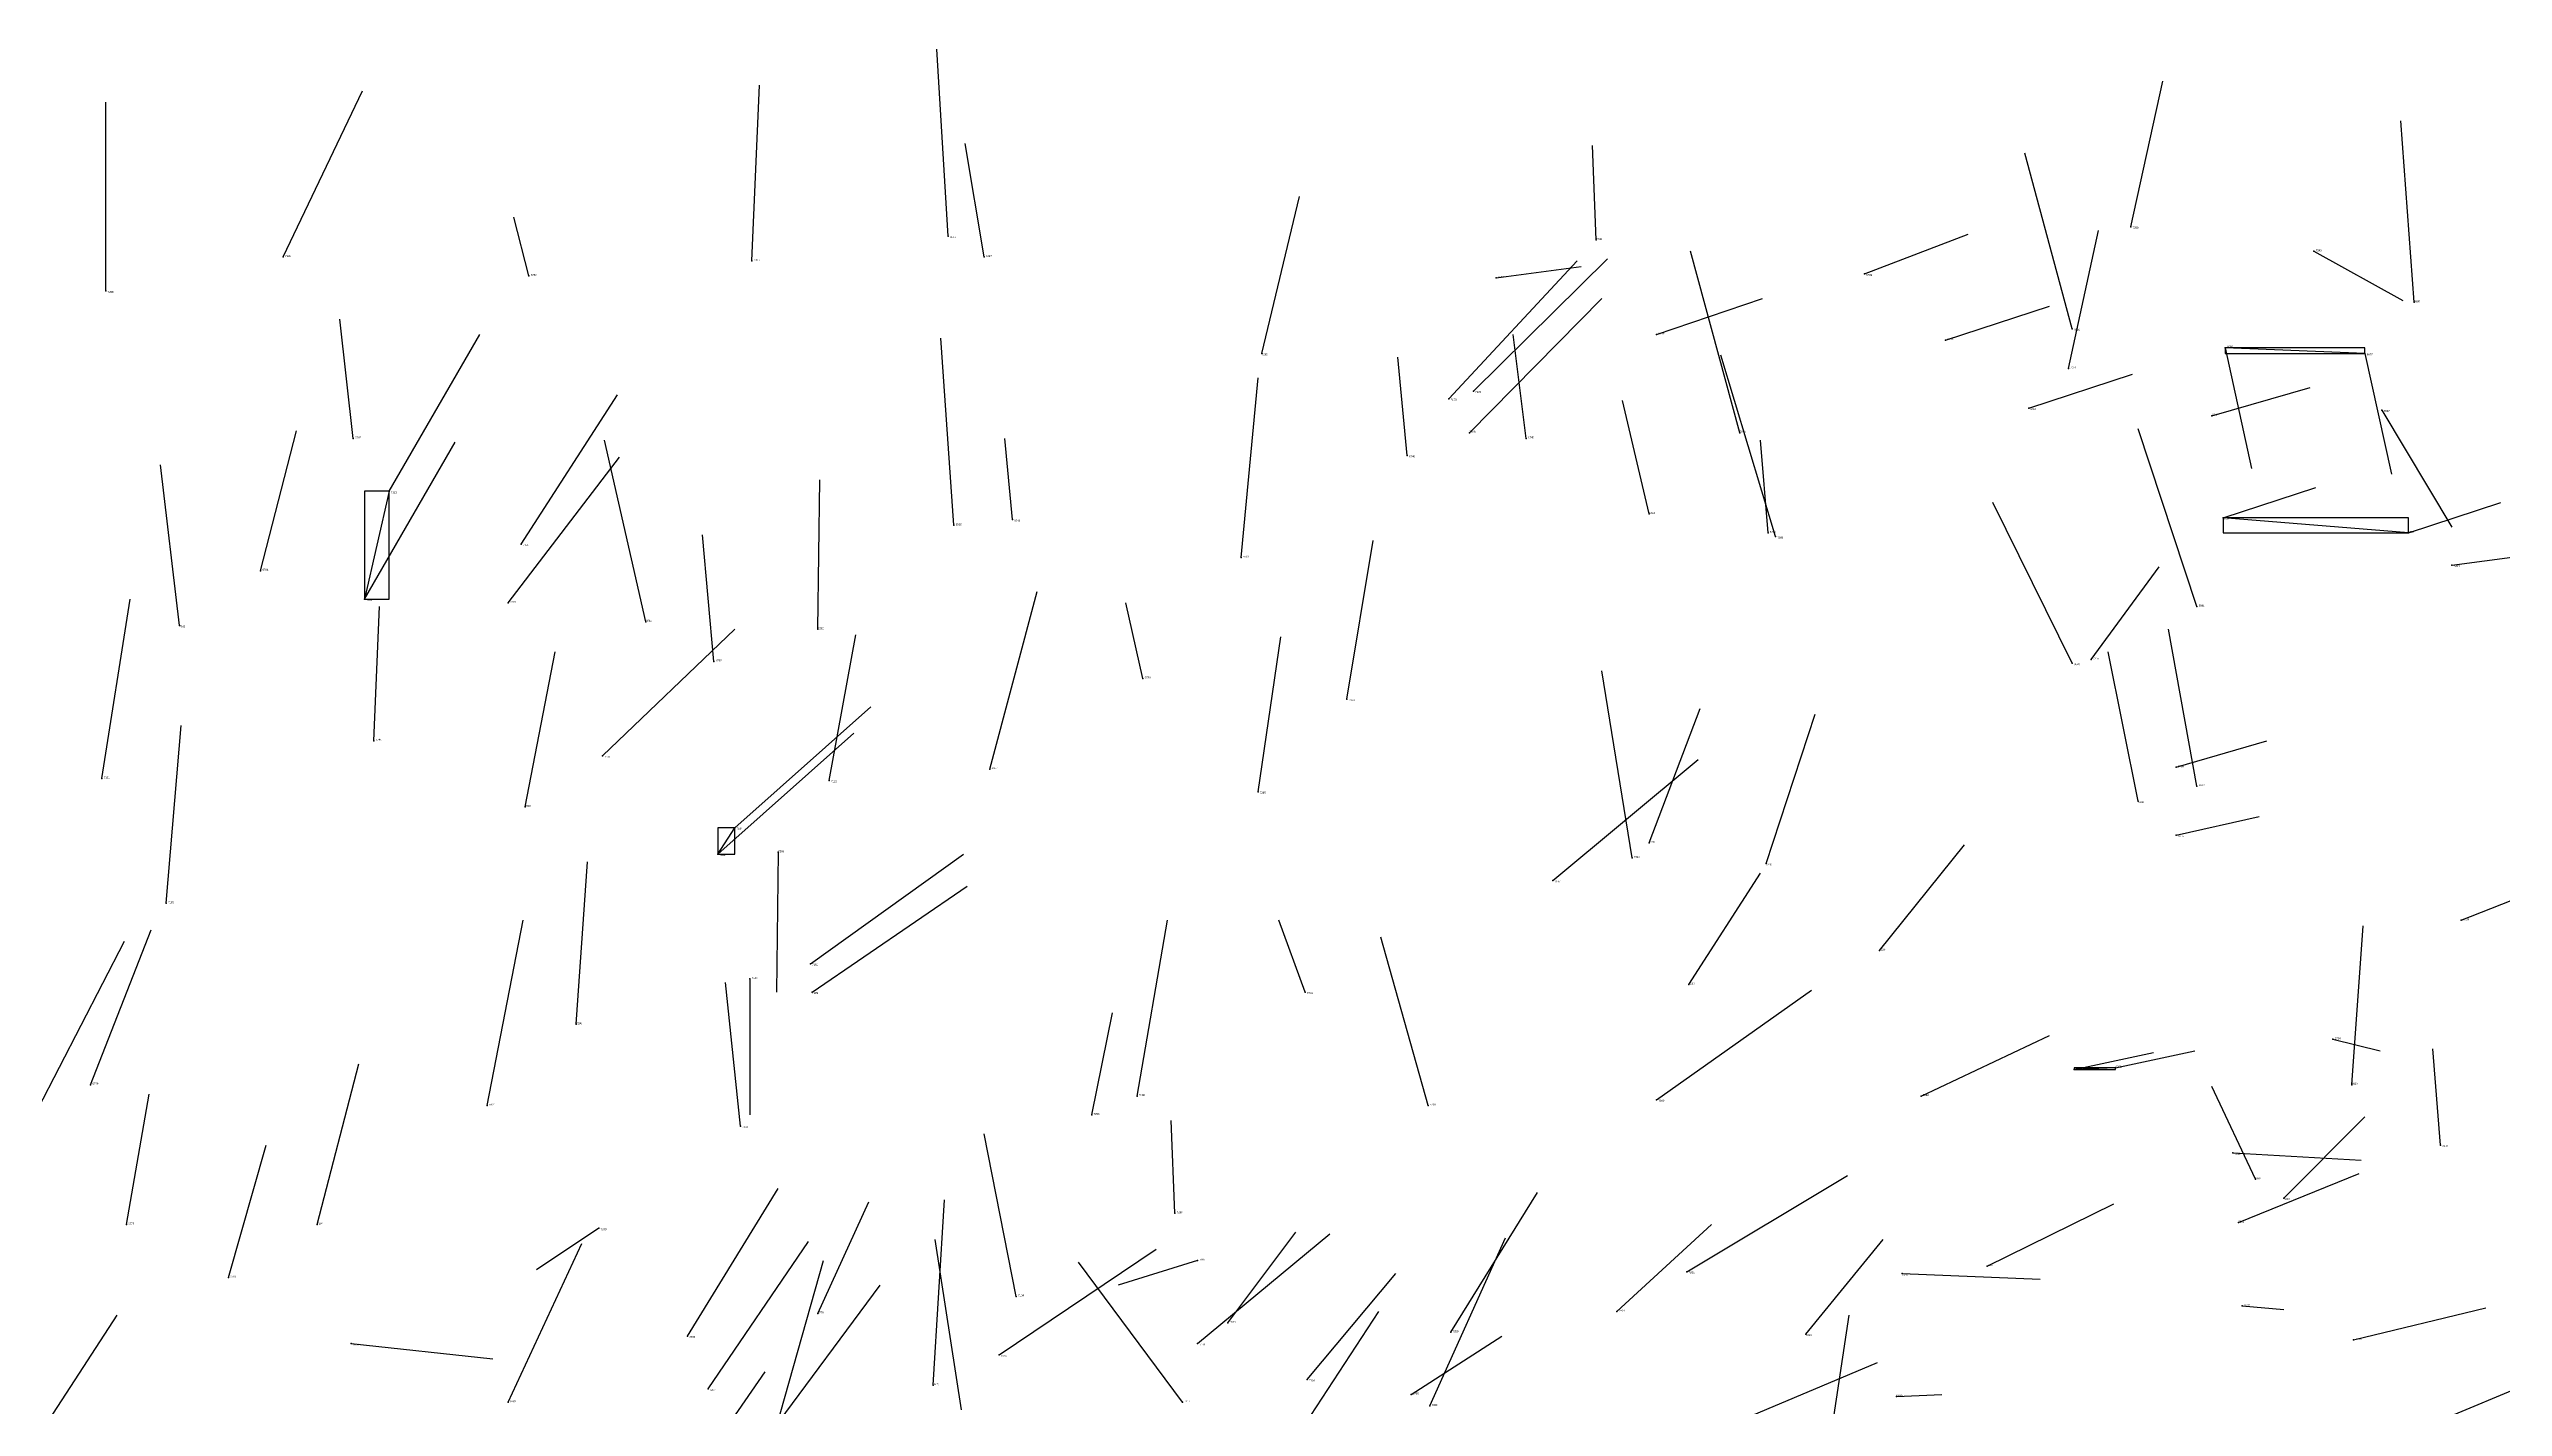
# Model space of a CAD drawing. Extents: x 59.1 to 70.8, y 600.3 to 605.1.
# Drawn here: x 63.155 to 64.454, y 604.372 to 605.091 of the extents above; entities that cross this region are included whole.
import ezdxf

# ---------------------------------------------------------------- set-up
doc = ezdxf.new("R2010")
doc.units = 0
for name, color, linetype in [('Clients', 3, 'CONTINUOUS'), ('Facilities', 3, 'CONTINUOUS'), ('Facilities_lines', 3, 'CONTINUOUS'), ('Min_max_boxes', 1, 'CONTINUOUS'), ('Normals', 1, 'CONTINUOUS'), ('Source_points', 5, 'CONTINUOUS'), ('Text', 3, 'CONTINUOUS')]:
    doc.layers.add(name, color=color, linetype=linetype)

msp = doc.modelspace()

# ---------------------------------------------------------------- linework, layer by layer
at = {"layer": 'Clients', "color": 5}
for p in [(64.307, 604.933, 454.07), (64.306, 604.843, 457.222), (63.322, 604.8, 459.033), (63.518, 604.679, 458.826), (64.227, 604.551, 457.204)]:
    msp.add_point(p, dxfattribs=at)
at = {"layer": 'Facilities', "color": 3}
for p in [(64.257, 604.997, 460.2), (63.631, 604.992, 457.761), (63.974, 604.99, 454.173), (64.354, 604.984, 460.012), (63.279, 604.981, 459.096), (63.409, 604.971, 453.957), (63.527, 604.979, 460.408), (63.65, 604.981, 454.296), (64.116, 604.972, 457.41), (63.185, 604.963, 460.364), (63.921, 604.97, 457.366), (64.407, 604.957, 454.337), (64.006, 604.94, 457.252), (64.159, 604.937, 457.288), (64.226, 604.943, 454.298), (63.797, 604.93, 460.516), (64.224, 604.922, 460.216), (64.381, 604.93, 454.047), (63.896, 604.906, 458.77), (63.909, 604.91, 458.727), (64.203, 604.901, 457.23), (64.3, 604.897, 457.25), (64.39, 604.9, 459.843), (63.316, 604.885, 454.084), (63.907, 604.888, 458.741), (63.937, 604.885, 454.226), (64.05, 604.888, 459.969), (63.874, 604.876, 454.235), (63.335, 604.857, 459.003), (63.665, 604.842, 454.067), (64.002, 604.845, 454.194), (63.405, 604.829, 458.929), (63.634, 604.839, 457.731), (64.065, 604.835, 454.186), (64.069, 604.833, 459.949), (64.404, 604.835, 457.219), (63.267, 604.815, 453.953), (63.786, 604.822, 457.683), (64.427, 604.818, 460.103), (63.398, 604.798, 458.807), (64.292, 604.796, 454.283), (63.224, 604.786, 460.438), (63.471, 604.788, 457.897), (63.562, 604.784, 460.039), (63.507, 604.767, 454.287), (64.226, 604.766, 454.293), (64.236, 604.768, 460.611), (63.734, 604.758, 454.106), (63.842, 604.747, 460.529), (63.327, 604.725, 454.355), (63.448, 604.717, 458.81), (63.183, 604.705, 459.081), (63.568, 604.704, 459.987), (63.653, 604.71, 457.931), (64.281, 604.711, 457.204), (64.292, 604.701, 454.993), (63.407, 604.69, 460.055), (63.795, 604.698, 460.573), (64.261, 604.693, 454.978), (64.281, 604.675, 457.197), (63.509, 604.665, 458.827), (63.541, 604.666, 460.003), (63.993, 604.663, 460.096), (64.002, 604.671, 460.451), (64.064, 604.66, 460.306), (63.951, 604.651, 458.636), (63.217, 604.639, 458.633), (64.432, 604.63, 457.079), (64.124, 604.614, 460.335), (63.526, 604.599, 459.969), (63.558, 604.607, 458.728), (64.023, 604.596, 460.648), (63.559, 604.592, 458.67), (63.82, 604.592, 454.184), (63.434, 604.575, 460.328), (64.364, 604.567, 457.27), (63.177, 604.543, 454.084), (64.249, 604.552, 457.15), (64.374, 604.543, 455.043), (63.387, 604.532, 455.536), (63.731, 604.537, 460.46), (63.885, 604.532, 454.917), (64.006, 604.535, 458.614), (64.146, 604.537, 460.384), (63.521, 604.521, 459.903), (63.707, 604.527, 460.747), (64.311, 604.507, 460.049), (64.421, 604.511, 454.41), (64.323, 604.493, 454.449), (64.338, 604.483, 460.423), (63.196, 604.469, 454.124), (63.297, 604.469, 458.492), (63.446, 604.467, 460.47), (63.751, 604.475, 460.74), (64.314, 604.47, 460.104), (63.25, 604.441, 454.141), (63.763, 604.45, 460.58), (64.022, 604.444, 458.616), (64.136, 604.443, 460.099), (64.181, 604.447, 460.212), (63.667, 604.431, 459.745), (64.316, 604.426, 457.267), (63.562, 604.422, 454.245), (63.779, 604.417, 458.485), (63.985, 604.423, 460.622), (63.315, 604.406, 457.867), (63.493, 604.41, 454.751), (63.658, 604.4, 454.066), (63.763, 604.406, 458.599), (63.897, 604.412, 460.566), (64.085, 604.411, 460.589), (64.375, 604.408, 460.114), (63.821, 604.387, 458.553), (63.398, 604.375, 454.82), (63.504, 604.382, 454.767), (63.623, 604.384, 455.48), (63.755, 604.375, 459.723), (63.876, 604.379, 454.519), (64.133, 604.378, 457.216), (63.886, 604.373, 460.487)]:
    msp.add_point(p, dxfattribs=at)
at = {"layer": 'Facilities_lines', "color": 3}
for p, q in [((64.381, 604.93, 454.047), (64.307, 604.933, 454.07)), ((63.335, 604.857, 459.003), (63.322, 604.8, 459.033)), ((64.404, 604.835, 457.219), (64.306, 604.843, 457.222)), ((63.509, 604.665, 458.827), (63.518, 604.679, 458.826)), ((64.249, 604.552, 457.15), (64.227, 604.551, 457.204))]:
    msp.add_line(p, q, dxfattribs=at)
at = {"layer": 'Min_max_boxes', "color": 1}
for p, q in [((64.381, 604.933, 454.047), (64.307, 604.933, 454.047)), ((64.307, 604.933, 454.047), (64.307, 604.93, 454.047)), ((64.381, 604.933, 454.07), (64.307, 604.933, 454.07)), ((64.307, 604.933, 454.07), (64.307, 604.93, 454.07)), ((64.307, 604.933, 454.047), (64.307, 604.933, 454.07)), ((64.381, 604.93, 454.047), (64.381, 604.933, 454.047)), ((64.381, 604.93, 454.07), (64.381, 604.933, 454.07)), ((64.381, 604.933, 454.047), (64.381, 604.933, 454.07)), ((64.307, 604.93, 454.047), (64.381, 604.93, 454.047)), ((64.307, 604.93, 454.07), (64.381, 604.93, 454.07)), ((64.307, 604.93, 454.047), (64.307, 604.93, 454.07)), ((64.381, 604.93, 454.047), (64.381, 604.93, 454.07)), ((63.335, 604.857, 459.003), (63.322, 604.857, 459.003)), ((63.322, 604.857, 459.003), (63.322, 604.8, 459.003)), ((63.335, 604.857, 459.033), (63.322, 604.857, 459.033)), ((63.322, 604.857, 459.033), (63.322, 604.8, 459.033)), ((63.322, 604.857, 459.003), (63.322, 604.857, 459.033)), ((63.335, 604.8, 459.003), (63.335, 604.857, 459.003)), ((63.335, 604.8, 459.033), (63.335, 604.857, 459.033)), ((63.335, 604.857, 459.003), (63.335, 604.857, 459.033)), ((64.404, 604.843, 457.219), (64.306, 604.843, 457.219)), ((64.306, 604.843, 457.219), (64.306, 604.835, 457.219)), ((64.404, 604.843, 457.222), (64.306, 604.843, 457.222)), ((64.306, 604.843, 457.222), (64.306, 604.835, 457.222)), ((64.306, 604.843, 457.219), (64.306, 604.843, 457.222)), ((64.404, 604.835, 457.219), (64.404, 604.843, 457.219)), ((64.404, 604.835, 457.222), (64.404, 604.843, 457.222)), ((64.404, 604.843, 457.219), (64.404, 604.843, 457.222)), ((64.306, 604.835, 457.219), (64.404, 604.835, 457.219)), ((64.306, 604.835, 457.222), (64.404, 604.835, 457.222)), ((64.306, 604.835, 457.219), (64.306, 604.835, 457.222)), ((64.404, 604.835, 457.219), (64.404, 604.835, 457.222)), ((63.322, 604.8, 459.003), (63.335, 604.8, 459.003)), ((63.322, 604.8, 459.033), (63.335, 604.8, 459.033)), ((63.322, 604.8, 459.003), (63.322, 604.8, 459.033)), ((63.335, 604.8, 459.003), (63.335, 604.8, 459.033)), ((63.518, 604.679, 458.826), (63.509, 604.679, 458.826)), ((63.509, 604.679, 458.826), (63.509, 604.665, 458.826)), ((63.518, 604.679, 458.827), (63.509, 604.679, 458.827)), ((63.509, 604.679, 458.827), (63.509, 604.665, 458.827)), ((63.509, 604.679, 458.826), (63.509, 604.679, 458.827)), ((63.518, 604.665, 458.826), (63.518, 604.679, 458.826)), ((63.518, 604.665, 458.827), (63.518, 604.679, 458.827)), ((63.518, 604.679, 458.826), (63.518, 604.679, 458.827)), ((63.509, 604.665, 458.826), (63.518, 604.665, 458.826)), ((63.509, 604.665, 458.827), (63.518, 604.665, 458.827)), ((63.509, 604.665, 458.826), (63.509, 604.665, 458.827)), ((63.518, 604.665, 458.826), (63.518, 604.665, 458.827)), ((64.249, 604.552, 457.15), (64.227, 604.552, 457.15)), ((64.227, 604.552, 457.15), (64.227, 604.551, 457.15)), ((64.249, 604.552, 457.204), (64.227, 604.552, 457.204)), ((64.227, 604.552, 457.204), (64.227, 604.551, 457.204)), ((64.227, 604.552, 457.15), (64.227, 604.552, 457.204)), ((64.227, 604.551, 457.15), (64.249, 604.551, 457.15)), ((64.227, 604.551, 457.204), (64.249, 604.551, 457.204)), ((64.227, 604.551, 457.15), (64.227, 604.551, 457.204)), ((64.249, 604.551, 457.15), (64.249, 604.552, 457.15)), ((64.249, 604.551, 457.204), (64.249, 604.552, 457.204)), ((64.249, 604.552, 457.15), (64.249, 604.552, 457.204)), ((64.249, 604.551, 457.15), (64.249, 604.551, 457.204))]:
    msp.add_line(p, q, dxfattribs=at)
at = {"layer": 'Normals', "color": 1}
for p, q in [((63.631, 604.992, 457.761), (63.625, 605.091, 457.769)), ((63.185, 604.963, 460.364), (63.185, 605.063, 460.371)), ((63.279, 604.981, 459.096), (63.321, 605.069, 459.117)), ((63.527, 604.979, 460.408), (63.531, 605.072, 460.443)), ((64.257, 604.997, 460.2), (64.274, 605.074, 460.262)), ((64.407, 604.957, 454.337), (64.4, 605.053, 454.365)), ((63.65, 604.981, 454.296), (63.64, 605.041, 454.376)), ((63.974, 604.99, 454.173), (63.972, 605.04, 454.259)), ((64.226, 604.943, 454.298), (64.201, 605.036, 454.327)), ((63.797, 604.93, 460.516), (63.817, 605.013, 460.568)), ((63.409, 604.971, 453.957), (63.401, 605.002, 454.052)), ((64.05, 604.888, 459.969), (64.024, 604.984, 459.961)), ((64.116, 604.972, 457.41), (64.171, 604.993, 457.491)), ((64.224, 604.922, 460.216), (64.24, 604.995, 460.282)), ((64.354, 604.984, 460.012), (64.401, 604.958, 460.096)), ((63.896, 604.906, 458.77), (63.964, 604.979, 458.775)), ((63.909, 604.91, 458.727), (63.98, 604.98, 458.736)), ((63.921, 604.97, 457.366), (63.966, 604.976, 457.455)), ((63.907, 604.888, 458.741), (63.977, 604.959, 458.748)), ((64.006, 604.94, 457.252), (64.062, 604.959, 457.333)), ((63.316, 604.885, 454.084), (63.309, 604.948, 454.162)), ((64.159, 604.937, 457.288), (64.214, 604.955, 457.37)), ((63.335, 604.857, 459.003), (63.383, 604.94, 459.03)), ((63.634, 604.839, 457.731), (63.627, 604.938, 457.744)), ((63.937, 604.885, 454.226), (63.93, 604.94, 454.309)), ((64.307, 604.933, 454.07), (64.321, 604.869, 454.146)), ((63.874, 604.876, 454.235), (63.869, 604.928, 454.32)), ((64.069, 604.833, 459.949), (64.04, 604.929, 459.946)), ((64.203, 604.901, 457.23), (64.258, 604.919, 457.312)), ((64.381, 604.93, 454.047), (64.395, 604.866, 454.123)), ((63.405, 604.829, 458.929), (63.456, 604.908, 458.964)), ((63.786, 604.822, 457.683), (63.795, 604.917, 457.714)), ((64.3, 604.897, 457.25), (64.352, 604.912, 457.334)), ((64.002, 604.845, 454.194), (63.988, 604.905, 454.272)), ((64.39, 604.9, 459.843), (64.427, 604.838, 459.913)), ((63.267, 604.815, 453.953), (63.286, 604.889, 453.888)), ((63.322, 604.8, 459.033), (63.37, 604.883, 459.06)), ((63.471, 604.788, 457.897), (63.449, 604.884, 457.914)), ((63.665, 604.842, 454.067), (63.661, 604.885, 454.157)), ((64.065, 604.835, 454.186), (64.061, 604.884, 454.273)), ((64.292, 604.796, 454.283), (64.261, 604.89, 454.297)), ((63.224, 604.786, 460.438), (63.214, 604.871, 460.489)), ((63.398, 604.798, 458.807), (63.457, 604.875, 458.832)), ((63.562, 604.784, 460.039), (63.563, 604.863, 459.978)), ((64.306, 604.843, 457.222), (64.355, 604.859, 457.308)), ((64.226, 604.766, 454.293), (64.184, 604.851, 454.325)), ((64.404, 604.835, 457.219), (64.453, 604.851, 457.305)), ((63.507, 604.767, 454.287), (63.501, 604.834, 454.361)), ((63.842, 604.747, 460.529), (63.856, 604.831, 460.581)), ((64.236, 604.768, 460.611), (64.272, 604.817, 460.691)), ((64.427, 604.818, 460.103), (64.496, 604.827, 460.175)), ((63.653, 604.71, 457.931), (63.678, 604.804, 457.953)), ((63.183, 604.705, 459.081), (63.198, 604.8, 459.109)), ((63.327, 604.725, 454.355), (63.33, 604.796, 454.425)), ((63.734, 604.758, 454.106), (63.725, 604.798, 454.197)), ((63.448, 604.717, 458.81), (63.518, 604.784, 458.837)), ((63.568, 604.704, 459.987), (63.582, 604.781, 459.925)), ((63.795, 604.698, 460.573), (63.807, 604.78, 460.629)), ((64.292, 604.701, 454.993), (64.277, 604.784, 455.047)), ((63.407, 604.69, 460.055), (63.423, 604.772, 460)), ((64.261, 604.693, 454.978), (64.245, 604.772, 455.037)), ((63.993, 604.663, 460.096), (63.977, 604.762, 460.094)), ((63.518, 604.679, 458.826), (63.59, 604.743, 458.853)), ((64.002, 604.671, 460.451), (64.029, 604.742, 460.516)), ((64.064, 604.66, 460.306), (64.09, 604.739, 460.361)), ((63.217, 604.639, 458.633), (63.225, 604.733, 458.601)), ((63.509, 604.665, 458.827), (63.581, 604.729, 458.854)), ((64.281, 604.711, 457.204), (64.329, 604.725, 457.291)), ((63.951, 604.651, 458.636), (64.028, 604.715, 458.64)), ((64.281, 604.675, 457.197), (64.325, 604.685, 457.286)), ((63.434, 604.575, 460.328), (63.44, 604.661, 460.277)), ((63.541, 604.666, 460.003), (63.54, 604.592, 460.071)), ((63.558, 604.607, 458.728), (63.639, 604.665, 458.732)), ((64.124, 604.614, 460.335), (64.169, 604.67, 460.404)), ((63.559, 604.592, 458.67), (63.641, 604.648, 458.659)), ((64.023, 604.596, 460.648), (64.061, 604.655, 460.72)), ((64.432, 604.63, 457.079), (64.48, 604.649, 457.164)), ((63.177, 604.543, 454.084), (63.209, 604.625, 454.132)), ((63.387, 604.532, 455.536), (63.406, 604.63, 455.541)), ((63.731, 604.537, 460.46), (63.747, 604.63, 460.494)), ((63.82, 604.592, 454.184), (63.806, 604.63, 454.275)), ((63.885, 604.532, 454.917), (63.86, 604.621, 454.955)), ((64.374, 604.543, 455.043), (64.38, 604.627, 455.097)), ((63.149, 604.53, 460.155), (63.195, 604.619, 460.149)), ((63.521, 604.521, 459.903), (63.513, 604.597, 459.839)), ((63.526, 604.599, 459.969), (63.526, 604.527, 460.039)), ((64.006, 604.535, 458.614), (64.088, 604.593, 458.612)), ((63.707, 604.527, 460.747), (63.718, 604.581, 460.83)), ((64.146, 604.537, 460.384), (64.214, 604.569, 460.45)), ((64.227, 604.551, 457.204), (64.269, 604.56, 457.294)), ((64.249, 604.552, 457.15), (64.291, 604.561, 457.24)), ((64.364, 604.567, 457.27), (64.389, 604.561, 457.367)), ((64.421, 604.511, 454.41), (64.417, 604.562, 454.496)), ((63.297, 604.469, 458.492), (63.319, 604.554, 458.443)), ((63.196, 604.469, 454.124), (63.208, 604.538, 454.196)), ((64.323, 604.493, 454.449), (64.3, 604.542, 454.533)), ((63.667, 604.431, 459.745), (63.65, 604.517, 459.697)), ((63.751, 604.475, 460.74), (63.749, 604.524, 460.827)), ((64.338, 604.483, 460.423), (64.381, 604.526, 460.503)), ((63.25, 604.441, 454.141), (63.27, 604.511, 454.21)), ((64.311, 604.507, 460.049), (64.379, 604.503, 460.122)), ((64.022, 604.444, 458.616), (64.107, 604.495, 458.624)), ((64.314, 604.47, 460.104), (64.378, 604.496, 460.177)), ((63.493, 604.41, 454.751), (63.541, 604.488, 454.792)), ((63.562, 604.422, 454.245), (63.589, 604.481, 454.321)), ((63.623, 604.384, 455.48), (63.629, 604.482, 455.497)), ((63.897, 604.412, 460.566), (63.943, 604.486, 460.615)), ((64.181, 604.447, 460.212), (64.248, 604.48, 460.279)), ((63.446, 604.467, 460.47), (63.413, 604.445, 460.562)), ((63.779, 604.417, 458.485), (63.815, 604.465, 458.405)), ((63.985, 604.423, 460.622), (64.035, 604.469, 460.695)), ((63.398, 604.375, 454.82), (63.437, 604.459, 454.857)), ((63.504, 604.382, 454.767), (63.557, 604.46, 454.801)), ((63.638, 604.371, 459.702), (63.624, 604.461, 459.661)), ((63.658, 604.4, 454.066), (63.741, 604.456, 454.065)), ((63.763, 604.406, 458.599), (63.833, 604.464, 458.558)), ((63.886, 604.373, 460.487), (63.926, 604.462, 460.507)), ((64.085, 604.411, 460.589), (64.126, 604.461, 460.666)), ((63.54, 604.362, 454.995), (63.565, 604.45, 455.036)), ((63.755, 604.375, 459.723), (63.7, 604.449, 459.684)), ((63.763, 604.45, 460.58), (63.721, 604.437, 460.67)), ((63.821, 604.387, 458.553), (63.868, 604.443, 458.485)), ((64.136, 604.443, 460.099), (64.209, 604.44, 460.168)), ((63.538, 604.36, 458.004), (63.595, 604.437, 457.976)), ((64.316, 604.426, 457.267), (64.338, 604.424, 457.365)), ((63.141, 604.344, 454.103), (63.191, 604.421, 454.142)), ((63.806, 604.342, 459.346), (63.859, 604.423, 459.371)), ((64.093, 604.322, 455.709), (64.108, 604.421, 455.706)), ((64.375, 604.408, 460.114), (64.445, 604.425, 460.183)), ((63.315, 604.406, 457.867), (63.39, 604.398, 457.801)), ((63.876, 604.379, 454.519), (63.924, 604.41, 454.602)), ((63.483, 604.317, 454.992), (63.534, 604.391, 455.035)), ((64.035, 604.359, 458.538), (64.123, 604.396, 458.569)), ((64.408, 604.36, 460.049), (64.482, 604.391, 460.108)), ((64.133, 604.378, 457.216), (64.157, 604.379, 457.313))]:
    msp.add_line(p, q, dxfattribs=at)
at = {"layer": 'Source_points', "color": 5}
for p in [(64.257, 604.997, 460.2), (63.631, 604.992, 457.761), (63.974, 604.99, 454.173), (64.354, 604.984, 460.012), (63.279, 604.981, 459.096), (63.409, 604.971, 453.957), (63.527, 604.979, 460.408), (63.65, 604.981, 454.296), (64.116, 604.972, 457.41), (63.185, 604.963, 460.364), (63.921, 604.97, 457.366), (64.407, 604.957, 454.337), (64.006, 604.94, 457.252), (64.159, 604.937, 457.288), (64.226, 604.943, 454.298), (64.307, 604.933, 454.07), (63.797, 604.93, 460.516), (64.224, 604.922, 460.216), (64.381, 604.93, 454.047), (63.896, 604.906, 458.77), (63.909, 604.91, 458.727), (64.203, 604.901, 457.23), (64.3, 604.897, 457.25), (64.39, 604.9, 459.843), (63.316, 604.885, 454.084), (63.907, 604.888, 458.741), (63.937, 604.885, 454.226), (64.05, 604.888, 459.969), (63.874, 604.876, 454.235), (63.335, 604.857, 459.003), (63.665, 604.842, 454.067), (64.002, 604.845, 454.194), (64.306, 604.843, 457.222), (63.405, 604.829, 458.929), (63.634, 604.839, 457.731), (64.065, 604.835, 454.186), (64.069, 604.833, 459.949), (64.404, 604.835, 457.219), (63.267, 604.815, 453.953), (63.786, 604.822, 457.683), (64.427, 604.818, 460.103), (63.322, 604.8, 459.033), (63.398, 604.798, 458.807), (64.292, 604.796, 454.283), (63.224, 604.786, 460.438), (63.471, 604.788, 457.897), (63.562, 604.784, 460.039), (63.507, 604.767, 454.287), (64.226, 604.766, 454.293), (64.236, 604.768, 460.611), (63.734, 604.758, 454.106), (63.842, 604.747, 460.529), (63.327, 604.725, 454.355), (63.448, 604.717, 458.81), (63.183, 604.705, 459.081), (63.568, 604.704, 459.987), (63.653, 604.71, 457.931), (64.281, 604.711, 457.204), (64.292, 604.701, 454.993), (63.407, 604.69, 460.055), (63.795, 604.698, 460.573), (64.261, 604.693, 454.978), (63.518, 604.679, 458.826), (64.281, 604.675, 457.197), (63.509, 604.665, 458.827), (63.541, 604.666, 460.003), (63.993, 604.663, 460.096), (64.002, 604.671, 460.451), (64.064, 604.66, 460.306), (63.951, 604.651, 458.636), (63.217, 604.639, 458.633), (64.432, 604.63, 457.079), (64.124, 604.614, 460.335), (63.526, 604.599, 459.969), (63.558, 604.607, 458.728), (64.023, 604.596, 460.648), (63.559, 604.592, 458.67), (63.82, 604.592, 454.184), (63.434, 604.575, 460.328), (64.364, 604.567, 457.27), (63.177, 604.543, 454.084), (64.227, 604.551, 457.204), (64.249, 604.552, 457.15), (64.374, 604.543, 455.043), (63.387, 604.532, 455.536), (63.731, 604.537, 460.46), (63.885, 604.532, 454.917), (64.006, 604.535, 458.614), (64.146, 604.537, 460.384), (63.521, 604.521, 459.903), (63.707, 604.527, 460.747), (64.311, 604.507, 460.049), (64.421, 604.511, 454.41), (64.323, 604.493, 454.449), (64.338, 604.483, 460.423), (63.196, 604.469, 454.124), (63.297, 604.469, 458.492), (63.446, 604.467, 460.47), (63.751, 604.475, 460.74), (64.314, 604.47, 460.104), (63.25, 604.441, 454.141), (63.763, 604.45, 460.58), (64.022, 604.444, 458.616), (64.136, 604.443, 460.099), (64.181, 604.447, 460.212), (63.667, 604.431, 459.745), (64.316, 604.426, 457.267), (63.562, 604.422, 454.245), (63.779, 604.417, 458.485), (63.985, 604.423, 460.622), (63.315, 604.406, 457.867), (63.493, 604.41, 454.751), (63.658, 604.4, 454.066), (63.763, 604.406, 458.599), (63.897, 604.412, 460.566), (64.085, 604.411, 460.589), (64.375, 604.408, 460.114), (63.821, 604.387, 458.553), (63.398, 604.375, 454.82), (63.504, 604.382, 454.767), (63.623, 604.384, 455.48), (63.755, 604.375, 459.723), (63.876, 604.379, 454.519), (64.133, 604.378, 457.216), (63.886, 604.373, 460.487)]:
    msp.add_point(p, dxfattribs=at)

# ---------------------------------------------------------------- texts
at = {"layer": 'Text', "color": 3}
for s, p in [('7250', (64.258, 604.996, 460.2)), ('6547', (63.632, 604.991, 457.761)), ('6743', (63.974, 604.99, 454.173)), ('7243', (64.355, 604.984, 460.012)), ('7141', (63.28, 604.981, 459.096)), ('6759', (63.41, 604.971, 453.957)), ('7005', (63.528, 604.979, 460.408)), ('6747', (63.651, 604.981, 454.296)), ('6543', (63.922, 604.97, 457.366)), ('6709', (64.117, 604.971, 457.41)), ('7268', (63.186, 604.962, 460.364)), ('6608', (64.407, 604.957, 454.337)), ('6718', (64.007, 604.94, 457.252)), ('6719', (64.16, 604.937, 457.288)), ('6590', (64.227, 604.942, 454.298)), ('6595', (64.308, 604.933, 454.07)), ('7252', (63.797, 604.929, 460.516)), ('7051', (64.225, 604.922, 460.216)), ('6607', (64.382, 604.929, 454.047)), ('7178', (63.897, 604.905, 458.77)), ('7170', (63.91, 604.909, 458.727)), ('6691', (64.204, 604.9, 457.23)), ('6712', (64.3, 604.897, 457.25)), ('7097', (64.391, 604.899, 459.843)), ('6787', (63.317, 604.885, 454.084)), ('7188', (63.907, 604.888, 458.741)), ('6745', (63.938, 604.885, 454.226)), ('7096', (64.05, 604.888, 459.969)), ('6746', (63.875, 604.875, 454.235)), ('7121', (63.336, 604.856, 459.003)), ('6748', (63.666, 604.841, 454.067)), ('6744', (64.002, 604.845, 454.194)), ('6727', (64.306, 604.842, 457.222)), ('7176', (63.406, 604.828, 458.929)), ('6559', (63.635, 604.839, 457.731)), ('6742', (64.066, 604.835, 454.186)), ('7098', (64.07, 604.832, 459.949)), ('6708', (64.404, 604.835, 457.219)), ('6764', (63.268, 604.815, 453.953)), ('6553', (63.787, 604.822, 457.683)), ('7204', (64.428, 604.817, 460.103)), ('7156', (63.323, 604.799, 459.033)), ('7201', (63.399, 604.798, 458.807)), ('6544', (63.471, 604.788, 457.897)), ('6591', (64.293, 604.796, 454.283)), ('7011', (63.224, 604.785, 460.438)), ('7262', (63.562, 604.784, 460.039)), ('6788', (63.508, 604.767, 454.287)), ('6588', (64.227, 604.765, 454.293)), ('7215', (64.237, 604.768, 460.611)), ('6738', (63.735, 604.758, 454.106)), ('7260', (63.843, 604.746, 460.529)), ('6785', (63.328, 604.725, 454.355)), ('7187', (63.449, 604.716, 458.81)), ('6706', (64.282, 604.711, 457.204)), ('7151', (63.184, 604.705, 459.081)), ('7123', (63.569, 604.703, 459.987)), ('6557', (63.654, 604.71, 457.931)), ('6602', (64.293, 604.701, 454.993)), ('7018', (63.407, 604.69, 460.055)), ('7265', (63.796, 604.697, 460.573)), ('6600', (64.261, 604.692, 454.978)), ('7184', (63.519, 604.678, 458.826)), ('6715', (64.282, 604.674, 457.197)), ('7182', (63.51, 604.664, 458.827)), ('7266', (63.541, 604.666, 460.003)), ('7012', (63.994, 604.663, 460.096)), ('7236', (64.002, 604.671, 460.451)), ('7239', (64.064, 604.659, 460.306)), ('7147', (63.952, 604.65, 458.636)), ('7185', (63.218, 604.639, 458.633)), ('6704', (64.433, 604.63, 457.079)), ('7226', (64.124, 604.614, 460.335)), ('7130', (63.527, 604.599, 459.969)), ('7191', (63.559, 604.606, 458.728)), ('7230', (64.023, 604.596, 460.648)), ('7189', (63.559, 604.591, 458.67)), ('6749', (63.821, 604.591, 454.184)), ('7258', (63.434, 604.575, 460.328)), ('6724', (64.365, 604.567, 457.27)), ('6779', (63.178, 604.543, 454.084)), ('6711', (64.228, 604.551, 457.204)), ('6703', (64.249, 604.552, 457.15)), ('6623', (64.374, 604.543, 455.043)), ('6821', (63.388, 604.532, 455.536)), ('7008', (63.732, 604.537, 460.46)), ('6798', (63.886, 604.532, 454.917)), ('7060', (64.007, 604.534, 458.614)), ('7242', (64.147, 604.537, 460.384)), ('7120', (63.522, 604.52, 459.903)), ('7255', (63.708, 604.527, 460.747)), ('7241', (64.312, 604.506, 460.049)), ('6610', (64.422, 604.51, 454.41)), ('6587', (64.323, 604.493, 454.449)), ('7233', (64.338, 604.482, 460.423)), ('6775', (63.197, 604.469, 454.124)), ('7194', (63.297, 604.469, 458.492)), ('7249', (63.447, 604.466, 460.47)), ('7256', (63.752, 604.475, 460.74)), ('7251', (64.314, 604.47, 460.104)), ('6765', (63.251, 604.441, 454.141)), ('7007', (63.764, 604.45, 460.58)), ('7056', (64.023, 604.443, 458.616)), ('7247', (64.136, 604.442, 460.099)), ('7047', (64.181, 604.447, 460.212)), ('7134', (63.668, 604.431, 459.745)), ('6707', (64.317, 604.426, 457.267)), ('6776', (63.562, 604.422, 454.245)), ('7183', (63.78, 604.417, 458.485)), ('7259', (63.898, 604.412, 460.566)), ('7004', (63.986, 604.423, 460.622)), ('6554', (63.316, 604.405, 457.867)), ('6786', (63.494, 604.409, 454.751)), ('6767', (63.659, 604.399, 454.066)), ('7186', (63.764, 604.405, 458.599)), ('7223', (64.085, 604.41, 460.589)), ('7248', (64.376, 604.408, 460.114)), ('7190', (63.822, 604.386, 458.553)), ('6789', (63.399, 604.375, 454.82)), ('6801', (63.505, 604.381, 454.767)), ('6820', (63.623, 604.384, 455.48)), ('7117', (63.756, 604.375, 459.723)), ('6795', (63.877, 604.379, 454.519)), ('7009', (63.887, 604.373, 460.487)), ('6690', (64.133, 604.378, 457.216))]:
    msp.add_text(s, height=0.001, dxfattribs=at).set_placement(p)

doc.saveas('drawing.dxf')
